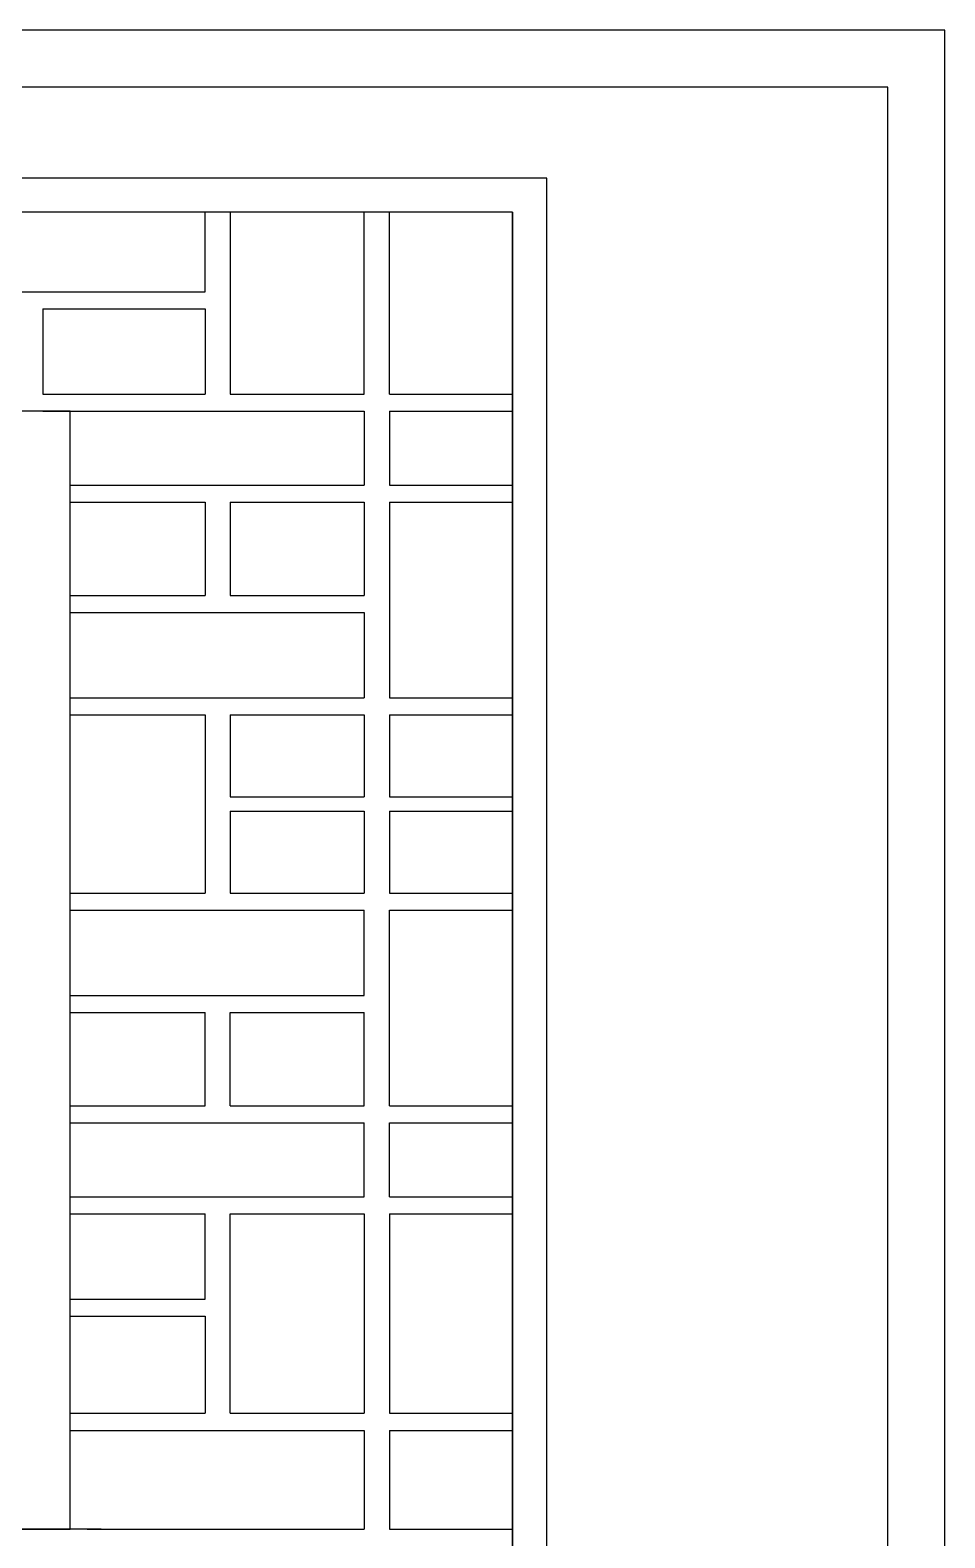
# Model space of a CAD drawing. Header units: metres. Extents: x -747 to 1683, y 3278 to 5498.
# Drawn here: x 878 to 1683, y 4173 to 5498 of the extents above; entities that cross this region are included whole.
import ezdxf

# ---------------------------------------------------------------- set-up
doc = ezdxf.new("R2010")
doc.units = ezdxf.units.M
for name, color, linetype in [('3', 3, 'Continuous'), ('4', 4, 'Continuous'), ('7', 7, 'Continuous')]:
    doc.layers.add(name, color=color, linetype=linetype)

msp = doc.modelspace()

# ---------------------------------------------------------------- linework, layer by layer
at = {"layer": '3'}
for p, q in [((1032.18, 5268.44), (1032.18, 5338.44)), ((1054.27, 5338.44), (1054.27, 5178.44)), ((1172.09, 5178.44), (1172.09, 5338.44)), ((1194.18, 5178.44), (1194.18, 5338.44)), ((1302.51, 5338.44), (1302.51, 3738.44)), ((749.45, 5268.44), (1032.18, 5268.44)), ((889.36, 5253.44), (889.36, 5178.44)), ((889.36, 5253.44), (1032.18, 5253.44)), ((1032.18, 5253.44), (1032.18, 5178.44)), ((889.36, 5178.44), (1032.18, 5178.44)), ((1054.27, 5178.44), (1172.09, 5178.44)), ((1194.18, 5178.44), (1302.51, 5178.44)), ((889.36, 5163.44), (1172.09, 5163.44)), ((1172.09, 5163.44), (1172.09, 5098.44)), ((1194.18, 5163.44), (1302.51, 5163.44)), ((1194.18, 5163.44), (1194.18, 5098.44)), ((913.37, 5098.44), (1172.09, 5098.44)), ((1194.18, 5098.44), (1302.51, 5098.44)), ((913.37, 5083.44), (1032.18, 5083.44)), ((1032.18, 5083.44), (1032.18, 5001.44)), ((1054.27, 5083.44), (1172.09, 5083.44)), ((1054.27, 5083.44), (1054.27, 5001.44)), ((1172.09, 5083.44), (1172.09, 5001.44)), ((1194.18, 5083.44), (1194.18, 4911.44)), ((1194.18, 5083.44), (1302.51, 5083.44)), ((913.37, 5001.44), (1032.18, 5001.44)), ((1054.27, 5001.44), (1172.09, 5001.44)), ((913.37, 4986.44), (1172.09, 4986.44)), ((1172.09, 4986.44), (1172.09, 4911.44)), ((913.37, 4911.44), (1172.09, 4911.44)), ((1194.18, 4911.44), (1302.51, 4911.44)), ((913.37, 4896.44), (1032.18, 4896.44)), ((1032.18, 4896.44), (1032.18, 4739.74)), ((1054.27, 4896.44), (1172.09, 4896.44)), ((1054.27, 4896.44), (1054.27, 4824.44)), ((1172.09, 4896.44), (1172.09, 4824.44)), ((1194.18, 4896.44), (1302.51, 4896.44)), ((1194.18, 4896.44), (1194.18, 4824.44)), ((1054.27, 4824.44), (1172.09, 4824.44)), ((1054.27, 4811.74), (1172.09, 4811.74)), ((1054.27, 4811.74), (1054.27, 4739.74)), ((1172.09, 4811.74), (1172.09, 4739.74)), ((1194.18, 4824.44), (1302.51, 4824.44)), ((1194.18, 4811.74), (1302.51, 4811.74)), ((1194.18, 4811.74), (1194.18, 4739.74)), ((913.37, 4739.74), (1032.18, 4739.74)), ((1054.27, 4739.74), (1172.09, 4739.74)), ((1194.18, 4739.74), (1302.51, 4739.74)), ((913.37, 4724.74), (1172.09, 4724.74)), ((1172.09, 4649.74), (1172.09, 4724.74)), ((1194.18, 4552.74), (1194.18, 4724.74)), ((1194.18, 4724.74), (1302.51, 4724.74)), ((913.37, 4649.74), (1172.09, 4649.74)), ((913.37, 4634.74), (1032.18, 4634.74)), ((1032.18, 4552.74), (1032.18, 4634.74)), ((1054.27, 4634.74), (1172.09, 4634.74)), ((1054.27, 4552.74), (1054.27, 4634.74)), ((1172.09, 4552.74), (1172.09, 4634.74)), ((913.37, 4552.74), (1032.18, 4552.74)), ((1054.27, 4552.74), (1172.09, 4552.74)), ((1194.18, 4552.74), (1302.51, 4552.74)), ((913.37, 4537.74), (1172.09, 4537.74)), ((1172.09, 4472.74), (1172.09, 4537.74)), ((1194.18, 4537.74), (1302.51, 4537.74)), ((1194.18, 4472.74), (1194.18, 4537.74)), ((913.37, 4472.74), (1172.09, 4472.74)), ((1194.18, 4472.74), (1302.51, 4472.74)), ((913.37, 4457.74), (1032.18, 4457.74)), ((1032.18, 4382.74), (1032.18, 4457.74)), ((1054.27, 4282.44), (1054.27, 4457.74)), ((1054.27, 4457.74), (1172.09, 4457.74)), ((1172.09, 4457.74), (1172.09, 4282.44)), ((1194.18, 4457.74), (1194.18, 4282.44)), ((1194.18, 4457.74), (1302.51, 4457.74)), ((913.37, 4382.74), (1032.18, 4382.74)), ((913.37, 4367.74), (1032.18, 4367.74)), ((1032.18, 4367.74), (1032.18, 4282.44)), ((913.37, 4282.44), (1032.18, 4282.44)), ((1054.27, 4282.44), (1172.09, 4282.44)), ((1194.18, 4282.44), (1302.51, 4282.44)), ((913.37, 4267.44), (1172.09, 4267.44)), ((1172.09, 4267.44), (1172.09, 4180.44)), ((1194.18, 4267.44), (1194.18, 4180.44)), ((1194.18, 4267.44), (1302.51, 4267.44)), ((940.87, 4180.44), (-232.82, 4180.44)), ((928.47, 4180.44), (1172.09, 4180.44)), ((1194.18, 4180.44), (1302.51, 4180.44))]:
    msp.add_line(p, q, dxfattribs=at)
at = {"layer": '4'}
for p, q in [((1682.51, 5498.44), (-747.49, 5498.44)), ((1682.51, 3278.44), (1682.51, 5498.44))]:
    msp.add_line(p, q, dxfattribs=at)
at = {"layer": '7'}
for q in [(-367.49, 5338.44), (1302.51, 3738.44)]:
    msp.add_line((1302.51, 5338.44), q, dxfattribs=at)
for points in [[(-697.49, 3628.44), (1632.51, 3628.44), (1632.51, 5448.44), (-697.49, 5448.44)], [(-397.49, 3708.44), (1332.51, 3708.44), (1332.51, 5368.44), (-397.49, 5368.44)], [(-367.49, 3738.44), (1302.51, 3738.44), (1302.51, 5338.44), (-367.49, 5338.44)], [(23.37, 4180.44), (913.37, 4180.44), (913.37, 5163.44), (23.37, 5163.44)], [(23.37, 4180.44), (913.37, 4180.44), (913.37, 5163.44), (23.37, 5163.44)]]:
    msp.add_lwpolyline(points, close=True, dxfattribs=at)

doc.saveas('drawing.dxf')
